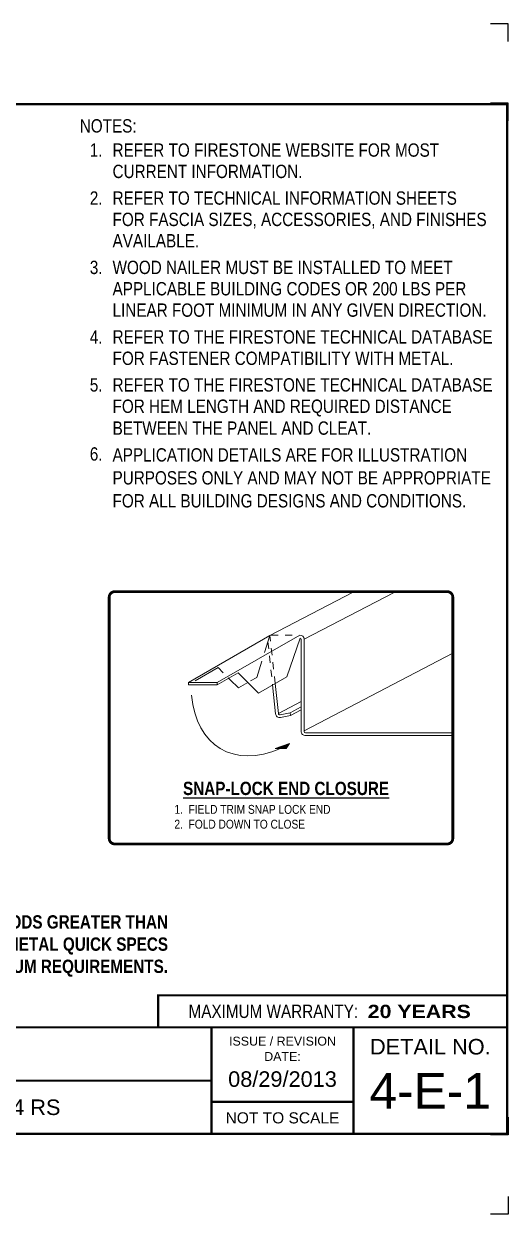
# Model space of a CAD drawing. Header units: inches. Extents: x 0 to 20, y 0 to 16.8.
# Drawn here: x 13.22 to 20.03, y 0 to 16.76 of the extents above; entities that cross this region are included whole.
import ezdxf
from ezdxf.enums import TextEntityAlignment as Align

# ---------------------------------------------------------------- set-up
doc = ezdxf.new("R2010")
doc.units = ezdxf.units.IN
doc.header["$MEASUREMENT"] = 0
doc.linetypes.add('DOT2', pattern=[0.125, 0, -0.125])
doc.linetypes.add('HIDDEN', pattern=[0.375, 0.25, -0.125])
doc.layers.get('0').update_dxf_attribs({"linetype": 'CONTINUOUS'})
doc.layers.get('DEFPOINTS').update_dxf_attribs({"linetype": 'CONTINUOUS'})
for name, color, linetype, lineweight in [('FSBP-ACCESSORY-FIRESTONE', 7, 'CONTINUOUS', 9), ('FSBP-PANEL', 7, 'CONTINUOUS', 9), ('FSBP-TRIMS', 7, 'CONTINUOUS', 9)]:
    doc.layers.add(name, color=color, linetype=linetype, lineweight=lineweight)
for name, color, linetype in [('FSBP-ANNO-NOTE', 7, 'CONTINUOUS'), ('FSBP-TTLB', 7, 'CONTINUOUS'), ('FSBP-TTLB-BORDER', 7, 'CONTINUOUS'), ('FSBP-TTLB-TEXT', 7, 'CONTINUOUS')]:
    doc.layers.add(name, color=color, linetype=linetype)
doc.styles.add('ARIAL', font='arial.ttf')
doc.styles.add('ARIAL_BOLD', font='')
doc.styles.add('ARIAL_NAR', font='ARIALN.TTF')
doc.styles.add('FSBP_ARIAL_NAR', font='ARIALN.TTF')
doc.styles.get('ARIAL_BOLD').set_extended_font_data('Arial Black')

# ---------------------------------------------------------------- blocks, each defined once
blk = doc.blocks.new('A$C486F1324')
at = {"layer": 'DEFPOINTS', "linetype": 'Continuous', "ltscale": 1.75}
for points in [[(20.03124996487848, 16.51166663588279), (20.03124996487848, 16.76166663588279), (19.78124996487848, 16.76166663588279)], [(20.03124996487848, 0.2499999692161197), (20.03124996487848, -3.078388033372903e-08), (19.78124996487848, -3.078388033372903e-08)]]:
    blk.add_lwpolyline(points, dxfattribs=at)
at = {"layer": 'DEFPOINTS', "color": 1}
for points in [[(20.03124996487846, 15.39645830254946), (20.03124996487846, 15.64645830254946), (19.78124996487846, 15.64645830254946)], [(20.03124996487846, 1.365208302549462), (20.03124996487846, 1.115208302549462), (19.78124996487846, 1.115208302549462)]]:
    blk.add_lwpolyline(points, dxfattribs=at)
at = {"layer": 'FSBP-TTLB', "const_width": 0.03125}
blk.add_lwpolyline([(15.10591267006784, 2.630833302549462), (20.01562496487846, 2.630833302549462), (20.01562496487846, 3.082093126616456), (15.10591267006784, 3.082093126616456)], close=True, dxfattribs=at)
for points in [[(0.01562496487845775, 2.630833302549462), (0.01562496487845775, 1.130833302549462), (20.01562496487846, 1.130833302549462), (20.01562496487846, 2.630833302549462), (0.01562496487845775, 2.630833302549462)], [(15.85591267006784, 2.630833302549462), (15.85591267006784, 1.130833302549462)], [(17.85672993223439, 2.630833302549462), (17.85672993223439, 1.130833302549462)], [(20.01562496487846, 2.630833302549462), (20.01562496487846, 1.130833302549462)], [(4.840833492085227, 1.880833302549462), (15.85591267006784, 1.880833302549462)], [(15.85591267006784, 1.582093126616456), (17.85672993223439, 1.582093126616456)]]:
    blk.add_lwpolyline(points, dxfattribs=at)
at = {"layer": 'FSBP-TTLB-BORDER', "const_width": 0.03125}
blk.add_lwpolyline([(20.01562496487846, 2.630833302549462), (20.01562496487846, 15.63083330254946), (0.01562496487845775, 15.63083330254946), (0.01562496487845775, 2.630833302549462)], dxfattribs=at)
at = {"layer": 'FSBP-TTLB-TEXT', "style": 'ARIAL_NAR'}
blk.add_text('MAXIMUM WARRANTY:', height=0.1875, dxfattribs=at).set_placement((17.92079065800682, 2.856463214582988), align=Align.MIDDLE_RIGHT)
at = {"layer": 'FSBP-TTLB-TEXT', "style": 'ARIAL'}
for s, height, p in [('ISSUE / REVISION', 0.125, (16.85632130115108, 2.43698366520286)), ('DETAIL NO.', 0.21875, (18.93617744855642, 2.358393465812583)), ('DATE:', 0.125, (16.85632130115108, 2.220860197200608)), ('NOT TO SCALE', 0.15625, (16.85632130115108, 1.356463214582959))]:
    blk.add_text(s, height=height, dxfattribs=at).set_placement(p, align=Align.MIDDLE_CENTER)
at = {"layer": 'FSBP-TTLB-TEXT'}
for tag, height, style, p in [('MAXIMUM_WARRANTY', 0.1875, 'ARIAL_BOLD', (18.05549597262787, 2.85485773330052)), ('ACCPT_SYSTEMS', 0.21875, 'ARIAL', (12.51000666906039, 1.505833302549462))]:
    blk.add_attdef(tag, text='', height=height, dxfattribs=dict(at, style=style)).set_placement(p, align=Align.MIDDLE_LEFT)
for tag, height, style, p in [('DETAIL_DESCP_LINE_1', 0.21875, 'ARIAL_BOLD', (10.34680946719057, 2.25720148330052)), ('ISSUE_REV_DATE', 0.21875, 'ARIAL', (16.85632130115108, 1.902577359955217)), ('DETAIL_NUMBER', 0.4375, 'ARIAL', (18.9350408723662, 1.73767023330052))]:
    blk.add_attdef(tag, text='', height=height, dxfattribs=dict(at, style=style)).set_placement(p, align=Align.MIDDLE_CENTER)

msp = doc.modelspace()

# ---------------------------------------------------------------- hatches: boundary and pattern name
at = {"layer": 'FSBP-TRIMS'}
msp.add_hatch(color=256, dxfattribs=at).paths.add_polyline_path([(16.90776422002089, 6.557764185320975), (16.95290418949871, 6.6262291917984), (16.75221361438035, 6.557764185320975)])

# ---------------------------------------------------------------- linework, layer by layer
at = {"layer": 'FSBP-ACCESSORY-FIRESTONE'}
for p, q in [((17.11896735845729, 8.094716475198354), (17.11896735845728, 6.800716475198342)), ((17.15896735845728, 6.806966475198337), (17.15896735845728, 8.094716475198354)), ((16.71616620873903, 7.452217655955913), (16.75883469445827, 7.046254132113049)), ((16.79861557027304, 7.050435270643746), (16.75408552174266, 7.474110381526046)), ((16.9620214313506, 7.060716475198362), (16.82197897173374, 7.032829684848863)), ((16.96896735845727, 7.021324165077871), (16.9620214313506, 7.060716475198362)), ((16.82892489884038, 6.993437374728373), (16.96896735845727, 7.021324165077871)), ((17.18146735845728, 6.738216475198389), (19.25233513153052, 6.738216475198389)), ((17.19021735845728, 6.775716475198356), (19.25233513153052, 6.775716475198353))]:
    msp.add_line(p, q, dxfattribs=at)
for centre, radius, start, end in [((17.09896735845729, 8.094716475198354), 0.05999999999999872, 0, 90), ((17.09896735845729, 8.094716475198354), 0.01999999999999957, 0, 65.90428762030042), ((16.81850600818037, 7.052525839909109), 0.05999999999999853, 185.9999999999968, 280.0000000000006), ((16.81850600818041, 7.052525839909109), 0.0199999999999973, 185.999999999987, 279.9999999999969), ((17.18146735845728, 6.800716475198342), 0.0625, 179.9999999999984, 269.9999999999992), ((17.19021735845728, 6.806966475198337), 0.03125, 180, 269.9999999999988)]:
    msp.add_arc(centre, radius, start, end, dxfattribs=at)
at = {"layer": 'FSBP-ANNO-NOTE', "const_width": 0.0390625}
for points in [[(14.4181193416302, 8.485930704257477), (14.4181193416302, 8.687627339996624, -0.414213562373095), (14.4962443416302, 8.765752339996624)], [(14.4962443416302, 8.765752339996581), (19.17421013153051, 8.76575233999666, -0.414213562373095), (19.25233513153051, 8.68762733999666), (19.25233513153051, 8.485930704257491)], [(15.56978633390771, 5.213118250279401), (14.4962443416302, 5.213118250279401, -0.414213562373095), (14.4181193416302, 5.291243250279401), (14.4181193416302, 8.687627339996624)], [(19.25233513153055, 8.68762733999666), (19.25233513153049, 5.291243250279401, -0.4142135623730924), (19.17421013153049, 5.213118250279401), (14.4962443416302, 5.213118250279401)]]:
    msp.add_lwpolyline(points, format="xyb", dxfattribs=at)
msp.add_lwpolyline([(14.4962443416302, 8.765752339996624), (15.56978633390771, 8.765752339996645)], dxfattribs=at)
at = {"layer": 'FSBP-PANEL', "linetype": 'DOT2', "ltscale": 0.5}
msp.add_line((16.69439090967592, 8.154716475198352, -10.098), (17.04997316561411, 8.154716475198352, -10.098), dxfattribs=at)
at = {"layer": 'FSBP-TRIMS'}
for p, q in [((16.67896735845729, 8.146677999425425, 2.019600000000016), (17.85137158325759, 8.757713864223707, 0.1381134288798365)), ((17.15896735845729, 8.094716475198354, 2.019600000000016), (18.4174337268869, 8.750606371777263)), ((16.67896735845729, 8.146677999425417), (15.532804286372, 7.484940441221787, -1.606920679038117)), ((17.09896735845729, 8.154716475198352, -2.428328819191141), (15.93888123791788, 7.484940441221777, -4.039200000000033)), ((17.10713260143798, 8.112973769824507, -2.019600000000016), (16.91706999100972, 7.568209508731112, -2.019600000000016)), ((17.15896735845729, 6.806966475198337, 2.019600000000016), (19.25233513153054, 7.897991874546886, -1.339858512804281)), ((16.23323167130885, 7.623633743176132, -4.039200000000033), (15.93888123791788, 7.45369044122177, -4.039200000000033)), ((16.23323167130885, 7.623633743176132, -4.039200000000033), (16.51867142505347, 7.338193989431513, -4.039200000000033)), ((16.91706999100972, 7.568209508731112, -2.019600000000016), (16.51867142505347, 7.338193989431514, -2.019600000000016)), ((15.93888123791789, 7.484940441221784, -4.039200000000033), (15.532804286372, 7.484940441221785, -4.039200000000033)), ((15.93888123791789, 7.453690441221784, -4.039200000000033), (15.53280428637201, 7.453690441221786, -4.039200000000033)), ((16.12215368231386, 7.525891360530911, -2.019600000000016), (16.23765013410416, 7.410394908740614, -2.019600000000016)), ((16.37003694489634, 7.486828469588641), (16.23765013410416, 7.410394908740614, -2.019600000000016)), ((16.79861557027305, 7.050435270643756, 2.019600000000016), (17.11896735845728, 7.217396825193059, 1.505496097307553)), ((16.96202143135061, 7.060716475198362, 2.019600000000016), (17.11896735845728, 7.142513852133374, 1.767731533479006)), ((16.96896735845728, 7.021324165077871, 2.019600000000016), (17.11896735845728, 7.099501450506327, 1.778878430000473)), ((16.75221361438035, 6.557764185320975, -2.019600000000016), (16.95290418949871, 6.6262291917984, -2.019600000000016)), ((16.90776422002089, 6.557764185320975, -2.019600000000016), (16.75221361438035, 6.557764185320975, -2.019600000000016)), ((16.95290418949871, 6.6262291917984, -2.019600000000016), (16.90776422002089, 6.557764185320975, -2.019600000000016))]:
    msp.add_line(p, q, dxfattribs=at)
at = {"layer": 'FSBP-TRIMS', "linetype": 'HIDDEN'}
for p, q in [((16.67896735845729, 8.146677999425425, 2.019600000000016), (16.49335999437032, 7.558029065399727, 0.2632532561668204)), ((15.53280428637201, 7.484940441221786, -4.039200000000033), (15.53280428637201, 7.453690441221786, -4.039200000000033)), ((15.93888123791789, 7.484940441221784, -2.019600000000016), (15.93888123791789, 7.453690441221784, -2.019600000000016))]:
    msp.add_line(p, q, dxfattribs=at)
at = {"layer": 'FSBP-TRIMS', "linetype": 'HIDDEN', "ltscale": 0.35}
for p, q in [((16.65212349431916, 8.061543381584322), (16.71616620873903, 7.45221765595591)), ((16.75408552174266, 7.474110381526046), (16.67896735845728, 8.146677999425414)), ((15.95221038035952, 7.695834662485251, -2.019600000000016), (16.12215368231386, 7.525891360530911, -2.019600000000016)), ((16.49335999437032, 7.558029065399727), (16.37003694489634, 7.486828469588641))]:
    msp.add_line(p, q, dxfattribs=at)
at = {"layer": 'FSBP-TRIMS', "linetype": 'HIDDEN', "ltscale": 1.5}
msp.add_line((15.95221038035952, 7.695834662485251, -2.345285969708538), (15.53280428637201, 7.453690441221786, -4.039200000000033), dxfattribs=at)
at = {"layer": 'FSBP-TRIMS'}
msp.add_ellipse((17.01847857625928, 8.331142307126278, -2.019600000000016), major_axis=(1.02800347352384, 1.780554246500539), ratio=0.5773502691896178, start_param=2.468118284834329, end_param=3.796973190467221, dxfattribs=at)

# ---------------------------------------------------------------- block references
ref = msp.add_blockref('A$C486F1324', (3.512154211904317e-08, 3.078388033372903e-08))
ref.add_attrib('MAXIMUM_WARRANTY', '20 YEARS', dxfattribs={"layer": 'FSBP-TTLB-TEXT', "height": 0.1875, "style": 'ARIAL_BOLD'}).set_placement((18.0554960077494, 2.8548577640844), align=Align.MIDDLE_LEFT)
ref.add_attrib('DETAIL_NUMBER', '4-E-1', dxfattribs={"layer": 'FSBP-TTLB-TEXT', "height": 0.5, "style": 'ARIAL'}).set_placement((18.93504090748774, 1.7376702640844), align=Align.MIDDLE_CENTER)
ref.add_attrib('ISSUE_REV_DATE', '08/29/2013', dxfattribs={"layer": 'FSBP-TTLB-TEXT', "height": 0.21875, "style": 'ARIAL'}).set_placement((16.85632133627262, 1.902577390739097), align=Align.MIDDLE_CENTER)
ref.add_attrib('ACCPT_SYSTEMS', 'UC-4 RS', dxfattribs={"layer": 'FSBP-TTLB-TEXT', "height": 0.21875, "style": 'ARIAL'}).set_placement((12.51000670418193, 1.505833333333342), align=Align.MIDDLE_LEFT)

# ---------------------------------------------------------------- texts
at = {"layer": 'FSBP-ANNO-NOTE', "style": 'FSBP_ARIAL_NAR'}
for s, p in [('NOTES:', (14.003925832682, 15.32464309650497)), ('REFER TO FIRESTONE WEBSITE FOR MOST', (14.46558625541428, 14.98417134001137)), ('CURRENT INFORMATION.', (14.46558625541428, 14.68339009001137)), ('REFER TO TECHNICAL INFORMATION SHEETS', (14.46558625541428, 14.30839009001137)), ('FOR FASCIA SIZES, ACCESSORIES, AND FINISHES', (14.46558625541428, 14.00760884001137)), ('AVAILABLE.', (14.46558625541428, 13.70682759001137)), ('WOOD NAILER MUST BE INSTALLED TO MEET', (14.46558625541428, 13.33182759001137)), ('APPLICABLE BUILDING CODES OR 200 LBS PER', (14.46558625541428, 13.03104634001137)), ('LINEAR FOOT MINIMUM IN ANY GIVEN DIRECTION.', (14.46558625541428, 12.73026509001137)), ('REFER TO THE FIRESTONE TECHNICAL DATABASE', (14.46558625541428, 12.35274111131874)), ('FOR FASTENER COMPATIBILITY WITH METAL.', (14.46558625541428, 12.05195986131874)), ('REFER TO THE FIRESTONE TECHNICAL DATABASE', (14.46558625541428, 11.67776751063817)), ('FOR HEM LENGTH AND REQUIRED DISTANCE', (14.46558625541428, 11.37698626063817)), ('BETWEEN THE PANEL AND CLEAT.', (14.46558625541428, 11.06884625353953))]:
    msp.add_text(s, height=0.1875, dxfattribs=at).set_placement(p, align=Align.MIDDLE_LEFT)
for s, p in [('1.', (14.23402473889251, 14.98417134001137)), ('2.', (14.23511750541428, 14.30839009001137)), ('3.', (14.23511750541428, 13.33182759001139)), ('4.', (14.23511750541428, 12.35274111131876)), ('5.', (14.23511750541428, 11.67776751063818)), ('6.', (14.23511756793582, 10.70482802925876))]:
    msp.add_text(s, height=0.1875, dxfattribs=at).set_placement(p, align=Align.MIDDLE_CENTER)
for s, insert, char_height, attachment_point in [('{\\fArial Narrow|b1|i0|c0|p34;\\LSNAP-LOCK END CLOSURE}', (16.90610177630605, 5.899269133586956), 0.1875, 8), ('1.  FIELD TRIM SNAP LOCK END\\P2.  FOLD DOWN TO CLOSE', (15.33600680139079, 5.427514720530696), 0.125, 7), ('{\\fArial Narrow|b1|i0|c0|p34;FOR WARRANTY PERIODS GREATER THAN\\P20 YEARS REFER TO METAL QUICK SPECS\\PFOR MINIMUM REQUIREMENTS.}', (15.2458892052618, 3.343035241201805), 0.1874999999999999, 9)]:
    msp.add_mtext(s, dxfattribs=dict(at, insert=insert, char_height=char_height, attachment_point=attachment_point))
at = {"layer": 'FSBP-TRIMS', "style": 'FSBP_ARIAL_NAR'}
for s, p in [('APPLICATION DETAILS ARE FOR ILLUSTRATION', (14.46548182967577, 10.59813127209195)), ('PURPOSES ONLY AND MAY NOT BE APPROPRIATE', (14.46548182967577, 10.27472445481486)), ('FOR ALL BUILDING DESIGNS AND CONDITIONS.', (14.46548182967577, 9.951317677951124))]:
    msp.add_text(s, height=0.1875, dxfattribs=at).set_placement(p)

doc.saveas('drawing.dxf')
